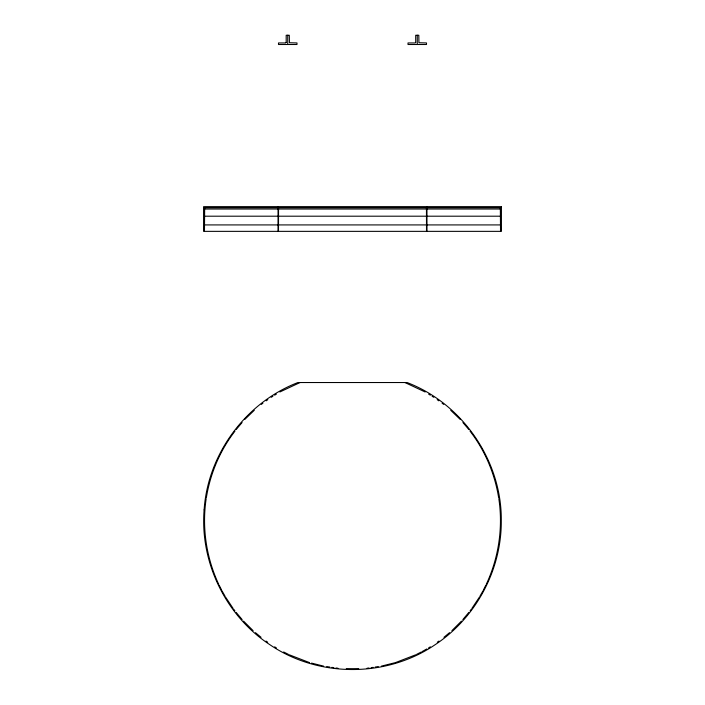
<?xml version="1.0" encoding="UTF-8"?>
<svg xmlns="http://www.w3.org/2000/svg" width="705" height="705" viewBox="0 0 705 705"><rect width="100%" height="100%" fill="white"/><g stroke="black" fill="none" stroke-linecap="round" stroke-linejoin="round"><path stroke-width="1.06" d="M204.476 231.355L204.661 207.49L277.708 207.481M206.168 498.682C201.824 527.631 206.292 557.743 218.691 584.242M206.353 497.677C210.24 473.61 220.03 450.451 234.959 431.152M486.309 584.242C498.708 557.743 503.176 527.631 498.832 498.682M483.507 589.812L485.842 585.176M479.973 596.157L483.04 590.737M278.546 207.526L278.493 231.355M479.462 597.056L471.989 608.283M236.184 429.521L242.079 422.533M468.834 612.407L462.85 619.58M470.112 610.768L471.389 609.138M461.458 621.114L451.905 630.631M244.75 419.475L254.267 410.319M449.543 632.667L443.947 637.294M261.255 404.406L262.903 403.216M266.19 400.837L267.838 399.638M437.285 642.237L438.977 641.048M428.596 647.921L430.35 646.811M271.178 397.32L272.906 396.254M274.642 395.197L276.378 394.13M422.277 651.499L426.789 648.944M279.841 391.998L300.074 382.533M416.717 654.302L421.352 651.966M415.783 654.769L395.47 662.603L381.379 666.137M367.005 668.269L369.059 667.961M371.112 667.661L373.165 667.353M375.219 667.045L378.294 666.595M358.722 668.675L346.278 668.675M278.634 207.481L426.366 207.481M427.292 207.481L500.338 207.49L500.524 231.355M204.476 207.728L500.524 207.728M204.476 209.024L500.524 209.024M204.476 216.197L500.524 216.197M204.476 224.921L500.524 224.921M326.706 666.595L329.781 667.045M331.835 667.353L333.888 667.661M335.941 667.961L337.995 668.269M311.548 663.105L323.621 666.137M309.53 662.603L289.217 654.769M404.926 382.533L425.159 391.998M283.648 651.966L288.283 654.302M428.622 394.13L430.358 395.197M432.094 396.254L433.822 397.32M274.65 646.811L276.404 647.921M266.023 641.048L267.715 642.237M437.162 399.638L438.81 400.837M442.097 403.216L443.745 404.406M261.053 637.294L255.457 632.667M450.733 410.319L460.25 419.475M253.095 630.631L243.542 621.114M462.921 422.533L468.816 429.521M242.15 619.58L236.166 612.407M233.611 609.138L234.888 610.768M470.041 431.152C484.97 450.451 494.76 473.61 498.647 497.677M426.454 207.526L426.507 231.355M233.011 608.283L225.538 597.056M221.96 590.737L225.027 596.157M219.158 585.176L221.493 589.812M426.966 206.688L426.966 231.355M417.263 35.25L417.263 44.503M287.737 35.25L287.737 44.503M278.034 206.688L278.034 231.355M204.124 509.856C199.841 562.326 225.794 615.8 269.839 644.678C318.404 677.813 386.596 677.813 435.161 644.678C476.007 617.8 501.528 569.834 501.29 520.96C501.96 461.237 462.868 403.815 407.058 382.533L297.942 382.533C245.745 402.564 207.799 454.064 204.124 509.856M286.186 42.406L285.64 42.943L278.493 42.943L278.493 44.503L296.99 44.503L296.99 42.943L289.42 42.749L289.297 35.25L286.186 35.25L286.186 42.406M415.703 42.406L415.21 42.943L408.01 42.943L408.01 44.503L426.507 44.503L426.507 42.943L418.937 42.749L418.814 35.25L415.703 35.25L415.703 42.406M501.431 206.688L203.569 206.688L203.569 231.355L501.431 231.355L501.431 206.688"/></g></svg>
